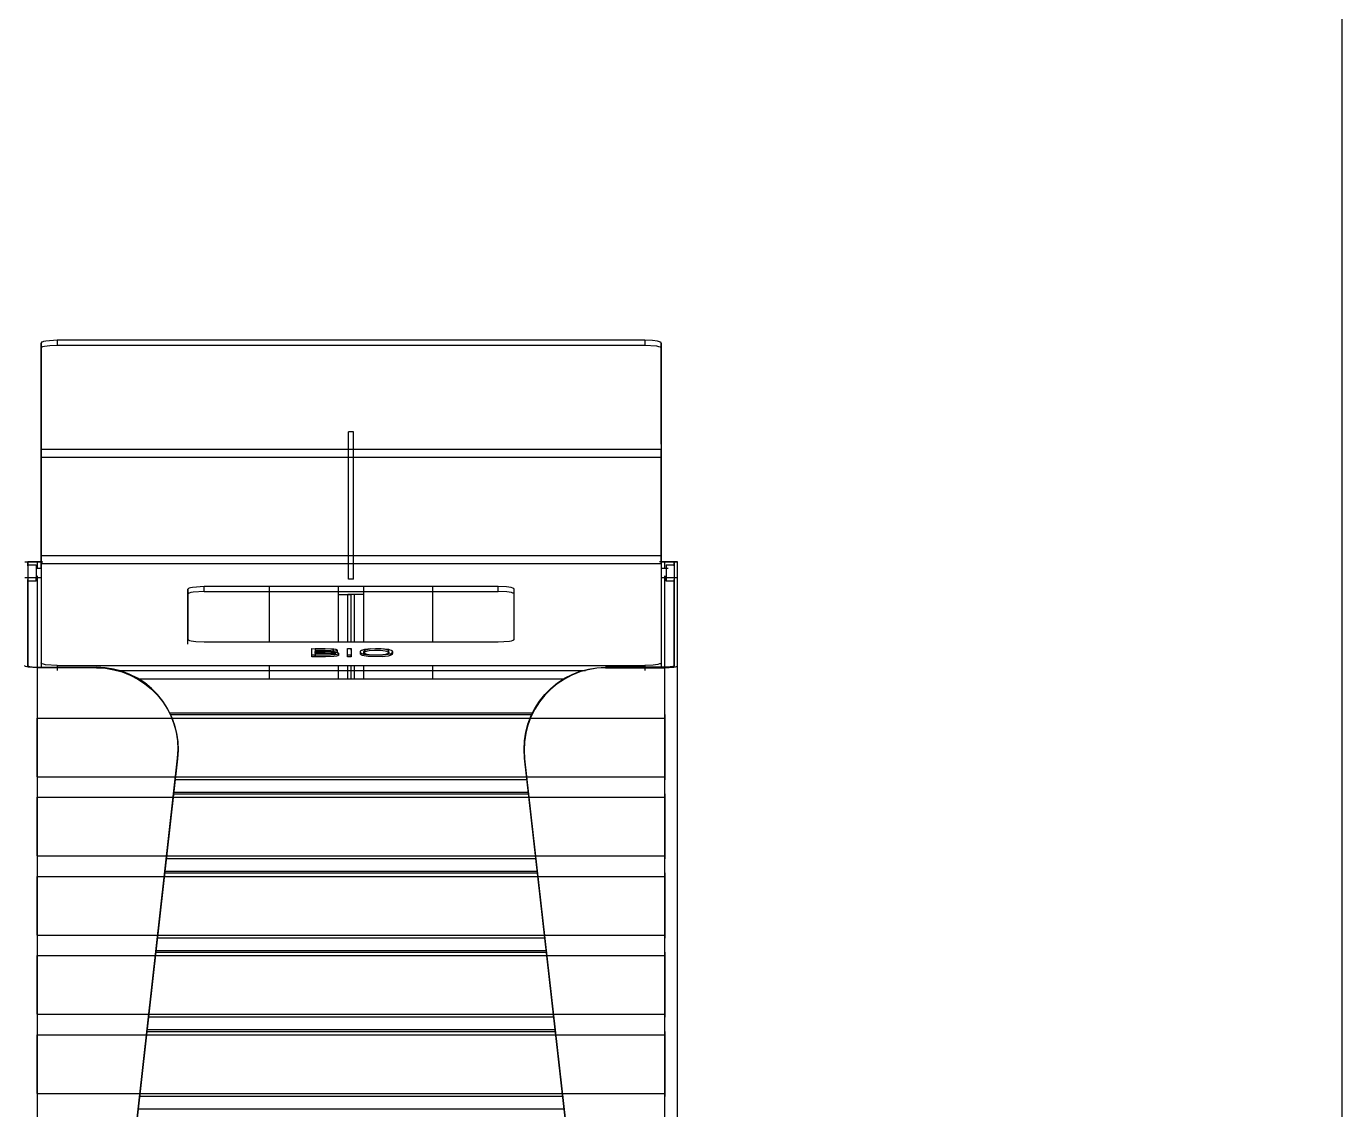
# Model space of a CAD drawing. Header units: millimetres. Extents: x 10366 to 23682, y 24552 to 29690.
# Drawn here: x 22876 to 23682, y 27730 to 28394 of the extents above; entities that cross this region are included whole.
import ezdxf

# ---------------------------------------------------------------- set-up
doc = ezdxf.new("R2010")
doc.units = ezdxf.units.MM
doc.header["$LTSCALE"] = 3
doc.layers.add('DomyÅ›lny', color=7, linetype='Continuous')

msp = doc.modelspace()

# ---------------------------------------------------------------- linework, layer by layer
msp.add_lwpolyline([(20053.22, 24557.57), (20053.22, 29689.73), (23682.02, 29689.73), (23682.02, 24557.57)], close=True)
at = {"layer": 'DomyÅ›lny'}
for p, q in [((22885.1, 28137.79), (22885.1, 28199.84)), ((22885.1, 28199.84), (22885.1, 28196.88)), ((23255.1, 28201.53), (22895.1, 28201.53)), ((22895.1, 28201.53), (22895.1, 28198.57)), ((23255.1, 28201.53), (23255.1, 28198.57)), ((23265.1, 28137.79), (23265.1, 28199.84)), ((23265.1, 28199.84), (23265.1, 28196.88)), ((22885.1, 28196.88), (22885.1, 28134.83)), ((22895.1, 28198.57), (23255.1, 28198.57)), ((23265.1, 28196.88), (23265.1, 28134.83)), ((23076.6, 28145.5), (23073.6, 28145.5)), ((23073.6, 28055.09), (23073.6, 28145.5)), ((23073.6, 28136.03), (23073.6, 28145.5)), ((23076.6, 28055.09), (23076.6, 28145.5)), ((23076.6, 28136.03), (23076.6, 28145.5)), ((22885.1, 28134.83), (23076.6, 28134.83)), ((22885.1, 28069.71), (22885.1, 28129.88)), ((22885.1, 28129.88), (22885.1, 28069.71)), ((22885.1, 28129.88), (23076.6, 28129.88)), ((23076.6, 28134.83), (23265.1, 28134.83)), ((23076.6, 28129.88), (23265.1, 28129.88)), ((23265.1, 28069.71), (23265.1, 28129.88)), ((23265.1, 28129.88), (23265.1, 28069.71)), ((22875.1, 28065.82), (22877.1, 28065.82)), ((22877.1, 28065.82), (22877.1, 28002.17)), ((22877.1, 28063.33), (22877.1, 28065.82)), ((22877.1, 28063.91), (22882.1, 28063.91)), ((22885.46, 28065.82), (22882.86, 28065.82)), ((22882.86, 28065.82), (22886.22, 28065.82)), ((22882.86, 28061.91), (22882.86, 28065.82)), ((22885.1, 28069.71), (23076.6, 28069.71)), ((22885.1, 28064.76), (22885.1, 28003.95)), ((22885.1, 28064.76), (23076.6, 28064.76)), ((23076.6, 28069.71), (23265.1, 28069.71)), ((23077.05, 28064.76), (23265.1, 28064.76)), ((23267.34, 28065.82), (23264.1, 28065.82)), ((23264.86, 28065.82), (23267.34, 28065.82)), ((23265.1, 28064.76), (23265.1, 28003.95)), ((23267.34, 28061.82), (23267.34, 28065.82)), ((23268.1, 28063.91), (23273.1, 28063.91)), ((23273.1, 28065.82), (23275.09, 28065.82)), ((23273.1, 28065.82), (23273.1, 28002.17)), ((23273.1, 28063.33), (23273.1, 28065.82)), ((23275.09, 28002.17), (23275.09, 28065.82)), ((23275.09, 27292.06), (23275.09, 28065.82)), ((22885.1, 28055.91), (22875.1, 28055.91)), ((22882.1, 28055.91), (22877.1, 28055.91)), ((22877.1, 28001.29), (22877.1, 28055)), ((22882.1, 28061.91), (22885.1, 28061.91)), ((22882.86, 28000.85), (22882.86, 28057.28)), ((23076.6, 28055.09), (23073.6, 28055.09)), ((23265.1, 28061.91), (23269.4, 28061.91)), ((23275.1, 28055.91), (23265.1, 28055.91)), ((23267.34, 28000.85), (23267.34, 28057.28)), ((23273.1, 28055.91), (23268.1, 28055.91)), ((23273.1, 28001.29), (23273.1, 28055)), ((22882.1, 28053.91), (22877.1, 28053.91)), ((22975.1, 28048.96), (22975.1, 28018.4)), ((22975.1, 28046), (22975.1, 28048.96)), ((23165.1, 28050.66), (22985.1, 28050.66)), ((22985.1, 28047.7), (22985.1, 28050.66)), ((22985.1, 28047.7), (23165.1, 28047.7)), ((23025.1, 28016.7), (23025.1, 28050.66)), ((23067.34, 28045.82), (23067.34, 28050.66)), ((23067.34, 28045.82), (23067.34, 28050.66)), ((23082.86, 28045.82), (23082.86, 28050.66)), ((23082.86, 28045.82), (23082.86, 28050.66)), ((23125.1, 28016.7), (23125.1, 28050.66)), ((23165.1, 28047.7), (23165.1, 28050.66)), ((23175.1, 28018.4), (23175.1, 28048.96)), ((23175.1, 28046), (23175.1, 28048.96)), ((23273.1, 28053.91), (23268.1, 28053.91)), ((22975.1, 28015.44), (22975.1, 28046)), ((23067.34, 28016.7), (23067.34, 28045.82)), ((23075.1, 28045.82), (23073.1, 28045.82)), ((23073.1, 28016.7), (23073.1, 28045.82)), ((23075.1, 28016.7), (23075.1, 28045.82)), ((23077.1, 28045.82), (23075.1, 28045.82)), ((23075.1, 28016.7), (23075.1, 28045.82)), ((23077.1, 28016.7), (23077.1, 28045.82)), ((23082.86, 28016.7), (23082.86, 28045.82)), ((22985.1, 28016.7), (23165.1, 28016.7)), ((23050.97, 28008.51), (23050.97, 28012.74)), ((23050.97, 28011.75), (23050.97, 28012.74)), ((23050.97, 28007.52), (23050.97, 28011.75)), ((23050.97, 28007.52), (23050.97, 28008.51)), ((23053.08, 28012.43), (23053.08, 28010.84)), ((23053.08, 28009.86), (23053.08, 28010.84)), ((23053.08, 28010.54), (23053.08, 28008.81)), ((23053.08, 28009.56), (23053.08, 28010.54)), ((23053.08, 28009.56), (23053.08, 28007.82)), ((23053.08, 28007.82), (23053.08, 28008.81)), ((23065.31, 28009.69), (23065.31, 28008.71)), ((23066.53, 28011.63), (23066.53, 28010.65)), ((23067.42, 28009.7), (23067.42, 28008.71)), ((23072.98, 28012.74), (23075.09, 28012.74)), ((23072.98, 28008.51), (23072.98, 28012.74)), ((23072.98, 28011.75), (23072.98, 28012.74)), ((23072.98, 28007.52), (23072.98, 28011.75)), ((23072.98, 28007.52), (23072.98, 28008.51)), ((23075.09, 28008.51), (23072.98, 28008.51)), ((23075.09, 28007.52), (23072.98, 28007.52)), ((23075.09, 28012.74), (23075.09, 28008.51)), ((23075.09, 28011.75), (23075.09, 28012.74)), ((23075.09, 28011.75), (23075.09, 28007.52)), ((23075.09, 28007.52), (23075.09, 28008.51)), ((23080.86, 28009.86), (23080.86, 28010.85)), ((23080.86, 28009.43), (23080.86, 28010.41)), ((23082.98, 28009.85), (23082.98, 28010.84)), ((23082.98, 28009.41), (23082.98, 28010.39)), ((23098.24, 28009.87), (23098.24, 28010.85)), ((23098.24, 28010.41), (23098.24, 28009.42)), ((23100.35, 28009.41), (23100.35, 28010.39)), ((23100.36, 28010.65), (23100.36, 28009.66)), ((22882.86, 28001.19), (22919.22, 28001.19)), ((22882.86, 27292.06), (22882.86, 28000.85)), ((22919.18, 28000.85), (22882.86, 28000.85)), ((22885.1, 28003.95), (22885.1, 28001)), ((22895.1, 28002.26), (22895.1, 27999.3)), ((22895.1, 28002.26), (23255.1, 28002.26)), ((22931.5, 27999.3), (23218.69, 27999.3)), ((23025.1, 27994.06), (23025.1, 28002.26)), ((23067.34, 27994.06), (23067.34, 28002.26)), ((23073.1, 27994.06), (23073.1, 28002.26)), ((23075.1, 27994.06), (23075.1, 28002.26)), ((23075.1, 27994.06), (23075.1, 28002.26)), ((23077.1, 27994.06), (23077.1, 28002.26)), ((23082.86, 27994.06), (23082.86, 28002.26)), ((23125.1, 27994.06), (23125.1, 28002.26)), ((23267.34, 28001.19), (23230.97, 28001.19)), ((23231.01, 28000.85), (23267.34, 28000.85)), ((23255.1, 28002.26), (23255.1, 27999.3)), ((23265.1, 28003.95), (23265.1, 28001)), ((23267.34, 27292.06), (23267.34, 28000.85)), ((23275.09, 27292.06), (23275.09, 28002.17)), ((22944.29, 27994.06), (23205.9, 27994.06)), ((22944.29, 27994.06), (23205.9, 27994.06)), ((22882.85, 27970.07), (23267.34, 27970.07)), ((22882.85, 27934.15), (22882.85, 27970.07)), ((22963.79, 27973.24), (23186.4, 27973.24)), ((22963.79, 27973.23), (23186.4, 27973.23)), ((22964.3, 27972.2), (23185.89, 27972.2)), ((23267.34, 27970.07), (23267.34, 27934.15)), ((22896.1, 27300.94), (22968.81, 27945.47)), ((22968.77, 27945.13), (22896.1, 27300.94)), ((22968.77, 27945.13), (22968.81, 27945.47)), ((23254.09, 27300.94), (23181.38, 27945.47)), ((23181.42, 27945.13), (23181.38, 27945.47)), ((23181.42, 27945.13), (23254.09, 27300.94)), ((22882.85, 27934.15), (23267.34, 27934.15)), ((23182.87, 27932.28), (22967.32, 27932.28)), ((22882.85, 27885.63), (22882.85, 27921.55)), ((22882.85, 27921.55), (23267.34, 27921.55)), ((22966.35, 27923.68), (23183.84, 27923.68)), ((22966.47, 27924.72), (23183.72, 27924.72)), ((22966.47, 27924.71), (23183.72, 27924.71)), ((23267.34, 27921.55), (23267.34, 27885.63)), ((22882.85, 27885.63), (23267.34, 27885.63)), ((23188.34, 27883.76), (22961.85, 27883.76)), ((22882.85, 27837.11), (22882.85, 27873.03)), ((22882.85, 27873.03), (23267.34, 27873.03)), ((22960.88, 27875.16), (23189.31, 27875.16)), ((22960.99, 27876.2), (23189.2, 27876.2)), ((22960.99, 27876.19), (23189.2, 27876.19)), ((23267.34, 27873.03), (23267.34, 27837.11)), ((22882.85, 27837.11), (23267.34, 27837.11)), ((23193.82, 27835.24), (22956.37, 27835.24)), ((22882.85, 27788.59), (22882.85, 27824.51)), ((22882.85, 27824.51), (23267.34, 27824.51)), ((22955.4, 27826.64), (23194.79, 27826.64)), ((22955.52, 27827.68), (23194.67, 27827.68)), ((22955.52, 27827.67), (23194.67, 27827.67)), ((23267.34, 27824.51), (23267.34, 27788.59)), ((22882.85, 27788.59), (23267.34, 27788.59)), ((23199.29, 27786.72), (22950.9, 27786.72)), ((22882.85, 27740.07), (22882.85, 27775.99)), ((22882.85, 27775.99), (23267.34, 27775.99)), ((22949.93, 27778.12), (23200.26, 27778.12)), ((22950.05, 27779.16), (23200.14, 27779.16)), ((22950.05, 27779.15), (23200.14, 27779.15)), ((23267.34, 27775.99), (23267.34, 27740.07)), ((22882.85, 27740.07), (23267.34, 27740.07)), ((23204.76, 27738.2), (22945.43, 27738.2)), ((22944.57, 27730.64), (23205.62, 27730.64)), ((22944.57, 27730.63), (23205.62, 27730.63))]:
    msp.add_line(p, q, dxfattribs=at)
for points in [[(22895.1, 28201.53, 0), (22888.02, 28201.03, 0), (22886.73, 28200.76, 0), (22885.8, 28200.46, 0), (22885.48, 28200.3, 0), (22885.36, 28200.22, 0), (22885.26, 28200.14, 0), (22885.19, 28200.07, 0), (22885.16, 28200.03, 0), (22885.14, 28199.99, 0), (22885.12, 28199.95, 0), (22885.1, 28199.91, 0), (22885.1, 28199.87, 0), (22885.1, 28199.84, 0)], [(23265.1, 28199.84, 0), (23265.09, 28199.87, 0), (23265.09, 28199.91, 0), (23265.07, 28199.95, 0), (23265.05, 28199.99, 0), (23265.03, 28200.03, 0), (23265, 28200.07, 0), (23264.93, 28200.14, 0), (23264.83, 28200.22, 0), (23264.71, 28200.3, 0), (23264.39, 28200.46, 0), (23263.98, 28200.61, 0), (23262.86, 28200.9, 0), (23259.69, 28201.34, 0), (23255.1, 28201.53, 0)], [(22885.1, 28196.88, 0), (22885.1, 28196.92, 0), (22885.1, 28196.95, 0), (22885.12, 28196.99, 0), (22885.14, 28197.03, 0), (22885.16, 28197.07, 0), (22885.19, 28197.11, 0), (22885.26, 28197.19, 0), (22885.36, 28197.27, 0), (22885.48, 28197.35, 0), (22885.8, 28197.5, 0), (22886.21, 28197.66, 0), (22887.33, 28197.95, 0), (22890.5, 28198.38, 0), (22895.1, 28198.57, 0)], [(23255.1, 28198.57, 0), (23262.17, 28198.08, 0), (23263.46, 28197.81, 0), (23264.39, 28197.5, 0), (23264.71, 28197.35, 0), (23264.83, 28197.27, 0), (23264.93, 28197.19, 0), (23265, 28197.11, 0), (23265.03, 28197.07, 0), (23265.05, 28197.03, 0), (23265.07, 28196.99, 0), (23265.09, 28196.95, 0), (23265.09, 28196.92, 0), (23265.1, 28196.88, 0)], [(22885.1, 28129.88, 0), (22885.1, 28137.79, 0)], [(23265.1, 28137.79, 0), (23265.1, 28137.45, 0), (23265.1, 28136.08, 0), (23265.1, 28129.88, 0)], [(22885.1, 28134.83, 0), (22885.1, 28134.62, 0), (22885.1, 28133.76, 0), (22885.1, 28129.88, 0)], [(23265.1, 28129.88, 0), (23265.1, 28134.83, 0)], [(22875.1, 28065.82, 0), (22875.1, 28065.82, 0), (22875.1, 28065.82, 0), (22875.1, 28065.82, 0), (22875.1, 28065.82, 0), (22875.1, 28065.82, 0), (22875.1, 28065.82, 0), (22875.1, 28065.82, 0), (22875.1, 28065.82, 0), (22875.1, 28065.82, 0), (22875.1, 28065.82, 0), (22875.11, 28065.82, 0), (22875.16, 28065.82, 0), (22875.67, 28065.82, 0), (22878.06, 28065.82, 0), (22882.86, 28065.82, 0)], [(22882.86, 28065.82, 0), (22877.1, 28065.82, 0)], [(22882.1, 28063.91, 0), (22882.1, 28063.91, 0), (22882.1, 28063.91, 0), (22882.1, 28063.91, 0), (22882.1, 28063.91, 0), (22882.1, 28063.91, 0), (22882.1, 28063.91, 0), (22882.1, 28063.91, 0), (22882.1, 28063.91, 0), (22882.1, 28063.91, 0), (22882.1, 28063.91, 0), (22882.1, 28063.91, 0), (22882.1, 28063.89, 0), (22882.1, 28063.85, 0), (22882.1, 28063.66, 0), (22882.1, 28062.86, 0), (22882.1, 28056.91, 0), (22882.1, 28053.94, 0), (22882.1, 28053.91, 0), (22882.1, 28053.91, 0), (22882.1, 28053.91, 0), (22882.1, 28053.91, 0), (22882.1, 28053.91, 0), (22882.1, 28053.91, 0), (22882.1, 28053.91, 0), (22882.1, 28053.91, 0), (22882.1, 28053.91, 0), (22882.1, 28053.91, 0), (22882.1, 28053.91, 0), (22882.1, 28053.91, 0), (22882.1, 28053.91, 0), (22882.1, 28053.91, 0), (22882.1, 28053.91, 0), (22882.1, 28053.91, 0), (22882.1, 28053.91, 0), (22882.1, 28053.91, 0), (22882.1, 28053.91, 0), (22882.1, 28053.92, 0), (22882.1, 28053.97, 0), (22882.1, 28054.16, 0), (22882.1, 28055.91, 0)], [(22885.1, 28061.81, 0), (22885.1, 28062.14, 0), (22885.1, 28063.52, 0), (22885.1, 28069.71, 0)], [(22885.1, 28069.71, 0), (22885.1, 28064.76, 0)], [(23265.1, 28069.71, 0), (23265.1, 28061.81, 0)], [(23265.1, 28064.76, 0), (23265.1, 28064.97, 0), (23265.1, 28065.83, 0), (23265.1, 28069.71, 0)], [(23275.09, 28065.82, 0), (23275.09, 28065.82, 0), (23275.09, 28065.82, 0), (23275.09, 28065.82, 0), (23275.09, 28065.82, 0), (23275.09, 28065.82, 0), (23275.09, 28065.82, 0), (23275.09, 28065.82, 0), (23275.09, 28065.82, 0), (23275.09, 28065.82, 0), (23275.09, 28065.82, 0), (23275.08, 28065.82, 0), (23275.03, 28065.82, 0), (23274.52, 28065.82, 0), (23272.13, 28065.82, 0), (23267.34, 28065.82, 0)], [(23267.34, 28065.82, 0), (23273.1, 28065.82, 0)], [(23268.1, 28063.91, 0), (23268.1, 28063.91, 0), (23268.1, 28063.91, 0), (23268.1, 28063.91, 0), (23268.1, 28063.91, 0), (23268.1, 28063.91, 0), (23268.1, 28063.91, 0), (23268.1, 28063.91, 0), (23268.1, 28063.91, 0), (23268.1, 28063.91, 0), (23268.1, 28063.91, 0), (23268.1, 28063.9, 0), (23268.1, 28063.89, 0), (23268.1, 28063.84, 0), (23268.1, 28063.62, 0), (23268.1, 28061.24, 0), (23268.1, 28054.87, 0), (23268.1, 28053.97, 0), (23268.1, 28053.92, 0), (23268.1, 28053.91, 0), (23268.1, 28053.91, 0), (23268.1, 28053.91, 0), (23268.1, 28053.91, 0), (23268.1, 28053.91, 0), (23268.1, 28053.91, 0), (23268.1, 28053.91, 0), (23268.1, 28053.91, 0), (23268.1, 28053.91, 0), (23268.1, 28053.91, 0), (23268.1, 28053.91, 0), (23268.1, 28053.91, 0), (23268.1, 28053.91, 0), (23268.1, 28053.91, 0), (23268.1, 28053.91, 0), (23268.1, 28053.91, 0), (23268.1, 28053.91, 0), (23268.1, 28053.91, 0), (23268.1, 28053.93, 0), (23268.1, 28053.98, 0), (23268.1, 28054.2, 0), (23268.1, 28055.12, 0), (23268.1, 28057.28, 0)], [(22882.1, 28061.91, 0), (22882.1, 28061.91, 0), (22882.1, 28061.91, 0), (22882.1, 28061.91, 0), (22882.1, 28061.91, 0), (22882.1, 28061.91, 0), (22882.1, 28061.91, 0), (22882.1, 28061.91, 0), (22882.1, 28061.91, 0), (22882.1, 28061.91, 0), (22882.1, 28061.91, 0), (22882.1, 28061.91, 0), (22882.1, 28061.9, 0), (22882.1, 28061.89, 0), (22882.1, 28061.82, 0), (22882.1, 28061.54, 0), (22882.1, 28055.91, 0)], [(23268.1, 28061.91, 0), (23268.1, 28061.91, 0), (23268.1, 28061.91, 0), (23268.1, 28061.91, 0), (23268.1, 28061.91, 0), (23268.1, 28061.91, 0), (23268.1, 28061.91, 0), (23268.1, 28061.91, 0), (23268.1, 28061.91, 0), (23268.1, 28061.91, 0), (23268.1, 28061.91, 0), (23268.1, 28061.91, 0), (23268.1, 28061.9, 0), (23268.1, 28061.89, 0), (23268.1, 28061.82, 0), (23268.1, 28061.54, 0), (23268.1, 28055.91, 0)], [(22985.1, 28050.66, 0), (22978.02, 28050.16, 0), (22976.78, 28049.9, 0), (22975.86, 28049.61, 0), (22975.53, 28049.45, 0), (22975.4, 28049.37, 0), (22975.29, 28049.29, 0), (22975.2, 28049.21, 0), (22975.17, 28049.17, 0), (22975.14, 28049.12, 0), (22975.12, 28049.08, 0), (22975.11, 28049.04, 0), (22975.1, 28049, 0), (22975.1, 28048.96, 0)], [(22985.1, 28047.7, 0), (22978.3, 28047.25, 0), (22976.96, 28046.99, 0), (22975.94, 28046.68, 0), (22975.58, 28046.52, 0), (22975.43, 28046.44, 0), (22975.31, 28046.35, 0), (22975.22, 28046.27, 0), (22975.18, 28046.22, 0), (22975.15, 28046.18, 0), (22975.13, 28046.13, 0), (22975.11, 28046.09, 0), (22975.1, 28046.05, 0), (22975.1, 28046, 0)], [(23175.1, 28048.96, 0), (23175.09, 28049, 0), (23175.08, 28049.04, 0), (23175.07, 28049.08, 0), (23175.05, 28049.12, 0), (23175.02, 28049.17, 0), (23174.99, 28049.21, 0), (23174.9, 28049.29, 0), (23174.8, 28049.37, 0), (23174.51, 28049.53, 0), (23174.13, 28049.68, 0), (23173.12, 28049.97, 0), (23170.23, 28050.41, 0), (23165.1, 28050.66, 0)], [(23175.1, 28046, 0), (23175.09, 28046.04, 0), (23175.08, 28046.08, 0), (23175.07, 28046.12, 0), (23175.05, 28046.16, 0), (23175.03, 28046.2, 0), (23175, 28046.24, 0), (23174.92, 28046.31, 0), (23174.82, 28046.39, 0), (23174.57, 28046.55, 0), (23174.22, 28046.69, 0), (23173.28, 28046.98, 0), (23170.53, 28047.43, 0), (23165.1, 28047.7, 0)], [(23067.34, 28045.82, 0), (23075.1, 28045.82, 0)], [(23067.34, 28045.82, 0), (23073.1, 28045.82, 0)], [(23082.86, 28045.82, 0), (23075.1, 28045.82, 0)], [(23082.86, 28045.82, 0), (23077.1, 28045.82, 0)], [(22975.1, 28018.4, 0), (22975.1, 28018.36, 0), (22975.11, 28018.32, 0), (22975.12, 28018.27, 0), (22975.14, 28018.23, 0), (22975.17, 28018.19, 0), (22975.2, 28018.15, 0), (22975.29, 28018.07, 0), (22975.4, 28017.99, 0), (22975.68, 28017.83, 0), (22976.06, 28017.67, 0), (22977.07, 28017.39, 0), (22979.96, 28016.94, 0), (22985.1, 28016.7, 0)], [(23165.1, 28016.7, 0), (23172.17, 28017.2, 0), (23173.41, 28017.46, 0), (23174.33, 28017.75, 0), (23174.66, 28017.91, 0), (23174.79, 28017.99, 0), (23174.9, 28018.07, 0), (23174.99, 28018.15, 0), (23175.02, 28018.19, 0), (23175.05, 28018.23, 0), (23175.07, 28018.27, 0), (23175.08, 28018.32, 0), (23175.09, 28018.36, 0), (23175.1, 28018.4, 0)], [(23050.97, 28012.74, 0), (23064.47, 28012.46, 0), (23065.44, 28012.28, 0), (23065.81, 28012.18, 0), (23066.1, 28012.07, 0), (23066.22, 28012.01, 0), (23066.32, 28011.95, 0), (23066.4, 28011.88, 0), (23066.43, 28011.85, 0), (23066.46, 28011.82, 0), (23066.48, 28011.78, 0), (23066.5, 28011.75, 0), (23066.51, 28011.71, 0), (23066.52, 28011.68, 0), (23066.53, 28011.64, 0), (23066.52, 28011.6, 0), (23066.52, 28011.58, 0), (23066.52, 28011.57, 0), (23066.5, 28011.53, 0), (23066.48, 28011.49, 0), (23066.45, 28011.46, 0), (23066.41, 28011.42, 0), (23066.32, 28011.36, 0), (23066.19, 28011.29, 0), (23065.86, 28011.17, 0), (23064.89, 28010.95, 0), (23062.58, 28010.71, 0)], [(23062.58, 28010.71, 0), (23065.7, 28010.43, 0), (23066.75, 28010.18, 0), (23067.09, 28010.04, 0), (23067.22, 28009.97, 0), (23067.31, 28009.9, 0), (23067.35, 28009.86, 0), (23067.38, 28009.82, 0), (23067.4, 28009.79, 0), (23067.41, 28009.77, 0), (23067.41, 28009.75, 0), (23067.42, 28009.73, 0), (23067.42, 28009.71, 0), (23067.42, 28009.67, 0), (23067.41, 28009.63, 0), (23067.4, 28009.59, 0), (23067.38, 28009.55, 0), (23067.35, 28009.51, 0), (23067.32, 28009.47, 0), (23067.29, 28009.44, 0), (23067.2, 28009.37, 0), (23067.09, 28009.3, 0), (23066.8, 28009.17, 0), (23066.42, 28009.05, 0), (23065.39, 28008.84, 0), (23062.37, 28008.57, 0), (23050.97, 28008.51, 0)], [(23067.42, 28008.71, 0), (23067.42, 28008.68, 0), (23067.41, 28008.66, 0), (23067.41, 28008.63, 0), (23067.4, 28008.6, 0), (23067.38, 28008.57, 0), (23067.35, 28008.52, 0), (23067.3, 28008.47, 0), (23067.25, 28008.41, 0), (23067.18, 28008.36, 0), (23067.01, 28008.27, 0), (23066.79, 28008.18, 0), (23066.22, 28008.01, 0), (23064.54, 28007.74, 0), (23059.41, 28007.52, 0), (23050.97, 28007.52, 0)], [(23053.08, 28010.84, 0), (23060.5, 28010.86, 0), (23063.4, 28011.12, 0), (23063.84, 28011.23, 0), (23064.01, 28011.29, 0), (23064.15, 28011.35, 0), (23064.26, 28011.42, 0), (23064.3, 28011.45, 0), (23064.34, 28011.49, 0), (23064.36, 28011.53, 0), (23064.37, 28011.55, 0), (23064.38, 28011.56, 0), (23064.39, 28011.58, 0), (23064.39, 28011.6, 0), (23064.4, 28011.62, 0), (23064.4, 28011.64, 0), (23064.4, 28011.66, 0), (23064.39, 28011.68, 0), (23064.39, 28011.7, 0), (23064.38, 28011.72, 0), (23064.36, 28011.76, 0), (23064.34, 28011.79, 0), (23064.3, 28011.83, 0), (23064.26, 28011.86, 0), (23064.16, 28011.93, 0), (23064.03, 28011.99, 0), (23063.68, 28012.1, 0), (23062.63, 28012.27, 0), (23059.13, 28012.43, 0), (23053.08, 28012.43, 0)], [(23064.4, 28010.66, 0), (23064.4, 28010.68, 0), (23064.39, 28010.69, 0), (23064.39, 28010.71, 0), (23064.38, 28010.73, 0), (23064.36, 28010.77, 0), (23064.34, 28010.81, 0), (23064.31, 28010.84, 0), (23064.27, 28010.88, 0), (23064.17, 28010.94, 0), (23064.03, 28011, 0), (23063.69, 28011.11, 0), (23062.64, 28011.29, 0), (23059.14, 28011.45, 0), (23053.08, 28011.45, 0)], [(23053.08, 28008.81, 0), (23061.02, 28008.83, 0), (23064.16, 28009.12, 0), (23064.65, 28009.23, 0), (23065.01, 28009.37, 0), (23065.14, 28009.44, 0), (23065.19, 28009.48, 0), (23065.23, 28009.52, 0), (23065.26, 28009.56, 0), (23065.28, 28009.6, 0), (23065.29, 28009.62, 0), (23065.3, 28009.64, 0), (23065.3, 28009.66, 0), (23065.31, 28009.68, 0), (23065.31, 28009.7, 0), (23065.31, 28009.72, 0), (23065.3, 28009.74, 0), (23065.29, 28009.76, 0), (23065.29, 28009.78, 0), (23065.28, 28009.8, 0), (23065.25, 28009.84, 0), (23065.21, 28009.88, 0), (23065.16, 28009.92, 0), (23065.05, 28009.99, 0), (23064.89, 28010.06, 0), (23064.48, 28010.18, 0), (23063.24, 28010.38, 0), (23059.44, 28010.54, 0), (23053.08, 28010.54, 0)], [(23065.31, 28008.71, 0), (23065.31, 28008.73, 0), (23065.3, 28008.75, 0), (23065.3, 28008.77, 0), (23065.29, 28008.79, 0), (23065.28, 28008.81, 0), (23065.25, 28008.85, 0), (23065.22, 28008.89, 0), (23065.17, 28008.92, 0), (23065.12, 28008.96, 0), (23064.99, 28009.03, 0), (23064.82, 28009.1, 0), (23064.39, 28009.22, 0), (23063.1, 28009.41, 0), (23059.28, 28009.56, 0), (23053.08, 28009.56, 0)], [(23066.53, 28010.65, 0), (23066.53, 28010.63, 0), (23066.52, 28010.61, 0), (23066.52, 28010.59, 0), (23066.51, 28010.57, 0), (23066.5, 28010.55, 0), (23066.48, 28010.51, 0), (23066.44, 28010.47, 0), (23066.4, 28010.43, 0), (23066.35, 28010.39, 0), (23066.23, 28010.32, 0), (23066.07, 28010.25, 0), (23065.66, 28010.12, 0), (23064.48, 28009.9, 0), (23062.58, 28009.73, 0)], [(23100.35, 28009.41, 0), (23100.35, 28009.35, 0), (23100.34, 28009.29, 0), (23100.32, 28009.23, 0), (23100.3, 28009.17, 0), (23100.27, 28009.11, 0), (23100.23, 28009.05, 0), (23100.14, 28008.94, 0), (23100.02, 28008.83, 0), (23099.87, 28008.72, 0), (23099.49, 28008.52, 0), (23099.01, 28008.33, 0), (23097.76, 28008, 0), (23094.19, 28007.57, 0), (23085.56, 28007.7, 0), (23083.01, 28008.11, 0), (23082.07, 28008.38, 0), (23081.71, 28008.53, 0), (23081.4, 28008.69, 0), (23081.17, 28008.86, 0), (23081.08, 28008.95, 0), (23081, 28009.04, 0), (23080.94, 28009.13, 0), (23080.9, 28009.22, 0), (23080.87, 28009.32, 0), (23080.86, 28009.42, 0), (23080.86, 28009.76, 0), (23080.87, 28009.94, 0), (23080.88, 28009.99, 0), (23080.89, 28010.04, 0), (23080.93, 28010.13, 0)], [(23098.24, 28009.87, 0), (23098.24, 28009.92, 0), (23098.23, 28009.98, 0), (23098.22, 28010.03, 0), (23098.2, 28010.08, 0), (23098.17, 28010.13, 0), (23098.11, 28010.23, 0), (23098.03, 28010.33, 0), (23097.92, 28010.42, 0), (23097.8, 28010.51, 0), (23097.48, 28010.68, 0), (23097.08, 28010.83, 0), (23096.03, 28011.1, 0), (23093.11, 28011.43, 0), (23089.34, 28011.48, 0), (23086.12, 28011.25, 0), (23084.86, 28011.02, 0), (23083.9, 28010.74, 0), (23083.55, 28010.57, 0), (23083.4, 28010.49, 0), (23083.28, 28010.39, 0), (23083.18, 28010.3, 0), (23083.09, 28010.2, 0), (23083.03, 28010.1, 0), (23083.01, 28010.05, 0), (23082.99, 28010, 0), (23082.98, 28009.94, 0), (23082.98, 28009.89, 0), (23082.98, 28009.53, 0), (23082.98, 28009.43, 0), (23082.98, 28009.37, 0), (23082.98, 28009.31, 0), (23083, 28009.25, 0), (23083.02, 28009.19, 0), (23083.05, 28009.14, 0), (23083.08, 28009.08, 0)], [(22882.86, 28000.85, 0), (22877.29, 28001.25, 0), (22876.35, 28001.45, 0), (22875.66, 28001.68, 0), (22875.41, 28001.8, 0), (22875.32, 28001.86, 0), (22875.24, 28001.92, 0), (22875.18, 28001.98, 0), (22875.15, 28002.01, 0), (22875.13, 28002.04, 0), (22875.12, 28002.07, 0), (22875.1, 28002.11, 0), (22875.1, 28002.14, 0), (22875.1, 28002.17, 0)], [(22877.1, 28002.17, 0), (22877.1, 28002.15, 0), (22877.1, 28002.12, 0), (22877.11, 28002.1, 0), (22877.13, 28002.07, 0), (22877.14, 28002.05, 0), (22877.19, 28002, 0), (22877.25, 28001.95, 0), (22877.32, 28001.9, 0), (22877.51, 28001.81, 0), (22878.04, 28001.63, 0), (22879.61, 28001.36, 0), (22882.86, 28001.19, 0)], [(22895.1, 28002.26, 0), (22887.94, 28002.77, 0), (22886.72, 28003.03, 0), (22885.83, 28003.32, 0), (22885.51, 28003.47, 0), (22885.39, 28003.55, 0), (22885.28, 28003.63, 0), (22885.2, 28003.71, 0), (22885.17, 28003.75, 0), (22885.14, 28003.79, 0), (22885.12, 28003.83, 0), (22885.11, 28003.87, 0), (22885.1, 28003.91, 0), (22885.1, 28003.95, 0)], [(22919.18, 28000.85, 0), (22924.52, 28000.56, 0), (22929.76, 27999.71, 0), (22934.88, 27998.31, 0), (22939.78, 27996.39, 0), (22944.44, 27993.97, 0), (22948.79, 27991.1, 0), (22952.82, 27987.78, 0), (22956.46, 27984.08, 0), (22959.76, 27979.94, 0), (22962.61, 27975.46, 0), (22964.96, 27970.73, 0), (22966.79, 27965.79, 0), (22968.1, 27960.72, 0), (22968.86, 27955.56, 0), (22969.09, 27950.36, 0), (22968.77, 27945.13, 0)], [(22968.81, 27945.47, 0), (22969.12, 27950.8, 0), (22968.88, 27956.09, 0), (22968.08, 27961.33, 0), (22966.75, 27966.41, 0), (22964.89, 27971.32, 0), (22962.55, 27975.97, 0), (22959.74, 27980.36, 0), (22956.5, 27984.42, 0), (22952.79, 27988.18, 0), (22948.67, 27991.55, 0), (22944.25, 27994.45, 0), (22939.55, 27996.85, 0), (22934.66, 27998.74, 0), (22929.61, 28000.09, 0), (22924.46, 28000.91, 0), (22919.22, 28001.19, 0)], [(23181.38, 27945.47, 0), (23181.07, 27950.8, 0), (23181.31, 27956.09, 0), (23182.11, 27961.33, 0), (23183.45, 27966.41, 0), (23185.3, 27971.32, 0), (23187.64, 27975.97, 0), (23190.45, 27980.36, 0), (23193.69, 27984.42, 0), (23197.4, 27988.18, 0), (23201.52, 27991.55, 0), (23205.94, 27994.45, 0), (23210.64, 27996.85, 0), (23215.53, 27998.74, 0), (23220.58, 28000.09, 0), (23225.73, 28000.91, 0), (23230.97, 28001.19, 0)], [(23231.01, 28000.85, 0), (23225.67, 28000.56, 0), (23220.43, 27999.71, 0), (23215.31, 27998.31, 0), (23210.41, 27996.39, 0), (23205.75, 27993.97, 0), (23201.4, 27991.1, 0), (23197.37, 27987.78, 0), (23193.73, 27984.08, 0), (23190.43, 27979.94, 0), (23187.58, 27975.46, 0), (23185.23, 27970.73, 0), (23183.4, 27965.79, 0), (23182.09, 27960.72, 0), (23181.33, 27955.56, 0), (23181.1, 27950.36, 0), (23181.42, 27945.13, 0)], [(23265.1, 28003.95, 0), (23265.09, 28003.91, 0), (23265.08, 28003.87, 0), (23265.06, 28003.83, 0), (23265.04, 28003.78, 0), (23265.01, 28003.74, 0), (23264.98, 28003.7, 0), (23264.89, 28003.61, 0), (23264.78, 28003.53, 0), (23264.48, 28003.37, 0), (23264.09, 28003.21, 0), (23263.05, 28002.93, 0), (23260.15, 28002.49, 0), (23255.1, 28002.26, 0)], [(23267.34, 28000.85, 0), (23272.9, 28001.25, 0), (23273.84, 28001.45, 0), (23274.53, 28001.68, 0), (23274.78, 28001.8, 0), (23274.87, 28001.86, 0), (23274.95, 28001.92, 0), (23275.01, 28001.98, 0), (23275.04, 28002.01, 0), (23275.06, 28002.04, 0), (23275.07, 28002.07, 0), (23275.09, 28002.11, 0), (23275.09, 28002.14, 0), (23275.09, 28002.17, 0)], [(23273.1, 28002.17, 0), (23273.09, 28002.15, 0), (23273.09, 28002.12, 0), (23273.08, 28002.1, 0), (23273.06, 28002.07, 0), (23273.05, 28002.05, 0), (23273, 28002, 0), (23272.94, 28001.95, 0), (23272.87, 28001.9, 0), (23272.68, 28001.81, 0), (23272.15, 28001.63, 0), (23270.58, 28001.36, 0), (23267.34, 28001.19, 0)], [(22882.85, 27972.2, 0), (22882.85, 27972.17, 0), (22882.85, 27972.07, 0), (22882.85, 27971.64, 0), (22882.85, 27970.07, 0)], [(23267.34, 27972.2, 0), (23267.34, 27972.17, 0), (23267.34, 27972.07, 0), (23267.34, 27971.64, 0), (23267.34, 27970.07, 0)], [(22882.85, 27934.15, 0), (22882.85, 27932.76, 0), (22882.85, 27932.38, 0), (22882.85, 27932.29, 0), (22882.85, 27932.28, 0), (22882.85, 27932.28, 0), (22882.85, 27932.28, 0), (22882.85, 27932.28, 0), (22882.85, 27932.28, 0), (22882.85, 27932.28, 0), (22882.85, 27932.28, 0), (22882.85, 27932.28, 0), (22882.85, 27932.28, 0), (22882.85, 27932.28, 0), (22882.85, 27932.28, 0), (22882.85, 27932.28, 0), (22882.85, 27932.28, 0), (22882.85, 27932.28, 0), (22882.85, 27932.28, 0), (22882.85, 27932.28, 0), (22882.85, 27932.28, 0), (22882.85, 27932.28, 0), (22882.85, 27932.28, 0)], [(23267.34, 27934.15, 0), (23267.34, 27932.76, 0), (23267.34, 27932.38, 0), (23267.34, 27932.29, 0), (23267.34, 27932.28, 0), (23267.34, 27932.28, 0), (23267.34, 27932.28, 0), (23267.34, 27932.28, 0), (23267.34, 27932.28, 0), (23267.34, 27932.28, 0), (23267.34, 27932.28, 0), (23267.34, 27932.28, 0), (23267.34, 27932.28, 0), (23267.34, 27932.28, 0), (23267.34, 27932.28, 0), (23267.34, 27932.28, 0), (23267.34, 27932.28, 0), (23267.34, 27932.28, 0), (23267.34, 27932.28, 0), (23267.34, 27932.28, 0), (23267.34, 27932.28, 0), (23267.34, 27932.28, 0), (23267.34, 27932.28, 0)], [(22882.85, 27923.68, 0), (22882.85, 27923.65, 0), (22882.85, 27923.55, 0), (22882.85, 27923.12, 0), (22882.85, 27921.55, 0)], [(23267.34, 27923.68, 0), (23267.34, 27923.65, 0), (23267.34, 27923.55, 0), (23267.34, 27923.12, 0), (23267.34, 27921.55, 0)], [(22882.85, 27885.63, 0), (22882.85, 27884.24, 0), (22882.85, 27883.86, 0), (22882.85, 27883.77, 0), (22882.85, 27883.76, 0), (22882.85, 27883.76, 0), (22882.85, 27883.76, 0), (22882.85, 27883.76, 0), (22882.85, 27883.76, 0), (22882.85, 27883.76, 0), (22882.85, 27883.76, 0), (22882.85, 27883.76, 0), (22882.85, 27883.76, 0), (22882.85, 27883.76, 0), (22882.85, 27883.76, 0), (22882.85, 27883.76, 0), (22882.85, 27883.76, 0), (22882.85, 27883.76, 0), (22882.85, 27883.76, 0), (22882.85, 27883.76, 0), (22882.85, 27883.76, 0), (22882.85, 27883.76, 0), (22882.85, 27883.76, 0)], [(23267.34, 27885.63, 0), (23267.34, 27884.24, 0), (23267.34, 27883.86, 0), (23267.34, 27883.77, 0), (23267.34, 27883.76, 0), (23267.34, 27883.76, 0), (23267.34, 27883.76, 0), (23267.34, 27883.76, 0), (23267.34, 27883.76, 0), (23267.34, 27883.76, 0), (23267.34, 27883.76, 0), (23267.34, 27883.76, 0), (23267.34, 27883.76, 0), (23267.34, 27883.76, 0), (23267.34, 27883.76, 0), (23267.34, 27883.76, 0), (23267.34, 27883.76, 0), (23267.34, 27883.76, 0), (23267.34, 27883.76, 0), (23267.34, 27883.76, 0), (23267.34, 27883.76, 0), (23267.34, 27883.76, 0), (23267.34, 27883.76, 0)], [(22882.85, 27875.16, 0), (22882.85, 27875.13, 0), (22882.85, 27875.03, 0), (22882.85, 27874.6, 0), (22882.85, 27873.03, 0)], [(23267.34, 27875.16, 0), (23267.34, 27875.13, 0), (23267.34, 27875.03, 0), (23267.34, 27874.6, 0), (23267.34, 27873.03, 0)], [(22882.85, 27837.11, 0), (22882.85, 27835.72, 0), (22882.85, 27835.34, 0), (22882.85, 27835.25, 0), (22882.85, 27835.24, 0), (22882.85, 27835.24, 0), (22882.85, 27835.24, 0), (22882.85, 27835.24, 0), (22882.85, 27835.24, 0), (22882.85, 27835.24, 0), (22882.85, 27835.24, 0), (22882.85, 27835.24, 0), (22882.85, 27835.24, 0), (22882.85, 27835.24, 0), (22882.85, 27835.24, 0), (22882.85, 27835.24, 0), (22882.85, 27835.24, 0), (22882.85, 27835.24, 0), (22882.85, 27835.24, 0), (22882.85, 27835.24, 0), (22882.85, 27835.24, 0), (22882.85, 27835.24, 0), (22882.85, 27835.24, 0)], [(23267.34, 27837.11, 0), (23267.34, 27835.72, 0), (23267.34, 27835.34, 0), (23267.34, 27835.25, 0), (23267.34, 27835.24, 0), (23267.34, 27835.24, 0), (23267.34, 27835.24, 0), (23267.34, 27835.24, 0), (23267.34, 27835.24, 0), (23267.34, 27835.24, 0), (23267.34, 27835.24, 0), (23267.34, 27835.24, 0), (23267.34, 27835.24, 0), (23267.34, 27835.24, 0), (23267.34, 27835.24, 0), (23267.34, 27835.24, 0), (23267.34, 27835.24, 0), (23267.34, 27835.24, 0), (23267.34, 27835.24, 0), (23267.34, 27835.24, 0), (23267.34, 27835.24, 0), (23267.34, 27835.24, 0), (23267.34, 27835.24, 0)], [(22882.85, 27826.64, 0), (22882.85, 27826.61, 0), (22882.85, 27826.51, 0), (22882.85, 27826.08, 0), (22882.85, 27824.51, 0)], [(23267.34, 27826.64, 0), (23267.34, 27826.61, 0), (23267.34, 27826.51, 0), (23267.34, 27826.08, 0), (23267.34, 27824.51, 0)], [(22882.85, 27788.59, 0), (22882.85, 27787.2, 0), (22882.85, 27786.82, 0), (22882.85, 27786.73, 0), (22882.85, 27786.72, 0), (22882.85, 27786.72, 0), (22882.85, 27786.72, 0), (22882.85, 27786.72, 0), (22882.85, 27786.72, 0), (22882.85, 27786.72, 0), (22882.85, 27786.72, 0), (22882.85, 27786.72, 0), (22882.85, 27786.72, 0), (22882.85, 27786.72, 0), (22882.85, 27786.72, 0), (22882.85, 27786.72, 0), (22882.85, 27786.72, 0), (22882.85, 27786.72, 0), (22882.85, 27786.72, 0), (22882.85, 27786.72, 0), (22882.85, 27786.72, 0), (22882.85, 27786.72, 0), (22882.85, 27786.72, 0)], [(23267.34, 27788.59, 0), (23267.34, 27787.2, 0), (23267.34, 27786.82, 0), (23267.34, 27786.73, 0), (23267.34, 27786.72, 0), (23267.34, 27786.72, 0), (23267.34, 27786.72, 0), (23267.34, 27786.72, 0), (23267.34, 27786.72, 0), (23267.34, 27786.72, 0), (23267.34, 27786.72, 0), (23267.34, 27786.72, 0), (23267.34, 27786.72, 0), (23267.34, 27786.72, 0), (23267.34, 27786.72, 0), (23267.34, 27786.72, 0), (23267.34, 27786.72, 0), (23267.34, 27786.72, 0), (23267.34, 27786.72, 0), (23267.34, 27786.72, 0), (23267.34, 27786.72, 0), (23267.34, 27786.72, 0), (23267.34, 27786.72, 0)], [(22882.85, 27778.12, 0), (22882.85, 27778.09, 0), (22882.85, 27777.99, 0), (22882.85, 27777.56, 0), (22882.85, 27775.99, 0)], [(23267.34, 27778.12, 0), (23267.34, 27778.09, 0), (23267.34, 27777.99, 0), (23267.34, 27777.56, 0), (23267.34, 27775.99, 0)], [(22882.85, 27740.07, 0), (22882.85, 27738.68, 0), (22882.85, 27738.3, 0), (22882.85, 27738.21, 0), (22882.85, 27738.2, 0), (22882.85, 27738.2, 0), (22882.85, 27738.2, 0), (22882.85, 27738.2, 0), (22882.85, 27738.2, 0), (22882.85, 27738.2, 0), (22882.85, 27738.2, 0), (22882.85, 27738.2, 0), (22882.85, 27738.2, 0), (22882.85, 27738.2, 0), (22882.85, 27738.2, 0), (22882.85, 27738.2, 0), (22882.85, 27738.2, 0), (22882.85, 27738.2, 0), (22882.85, 27738.2, 0), (22882.85, 27738.2, 0), (22882.85, 27738.2, 0), (22882.85, 27738.2, 0), (22882.85, 27738.2, 0)], [(23267.34, 27740.07, 0), (23267.34, 27738.68, 0), (23267.34, 27738.3, 0), (23267.34, 27738.21, 0), (23267.34, 27738.2, 0), (23267.34, 27738.2, 0), (23267.34, 27738.2, 0), (23267.34, 27738.2, 0), (23267.34, 27738.2, 0), (23267.34, 27738.2, 0), (23267.34, 27738.2, 0), (23267.34, 27738.2, 0), (23267.34, 27738.2, 0), (23267.34, 27738.2, 0), (23267.34, 27738.2, 0), (23267.34, 27738.2, 0), (23267.34, 27738.2, 0), (23267.34, 27738.2, 0), (23267.34, 27738.2, 0), (23267.34, 27738.2, 0), (23267.34, 27738.2, 0), (23267.34, 27738.2, 0), (23267.34, 27738.2, 0)]]:
    msp.add_polyline3d(points, dxfattribs=at)
for points in [[(23100.35, 28010.39, 0), (23100.35, 28010.33, 0), (23100.34, 28010.28, 0), (23100.32, 28010.22, 0), (23100.3, 28010.16, 0), (23100.27, 28010.11, 0), (23100.2, 28010, 0), (23100.1, 28009.89, 0), (23099.98, 28009.78, 0), (23099.83, 28009.68, 0), (23099.46, 28009.49, 0), (23098.99, 28009.31, 0), (23097.79, 28008.99, 0), (23094.41, 28008.57, 0), (23086.05, 28008.63, 0), (23082.98, 28009.11, 0), (23081.91, 28009.43, 0), (23081.52, 28009.61, 0), (23081.22, 28009.81, 0), (23081.1, 28009.91, 0), (23081.01, 28010.02, 0), (23080.94, 28010.12, 0), (23080.91, 28010.18, 0), (23080.89, 28010.24, 0), (23080.88, 28010.29, 0), (23080.87, 28010.35, 0), (23080.86, 28010.41, 0), (23080.86, 28010.81, 0), (23080.87, 28010.92, 0), (23080.88, 28010.98, 0), (23080.9, 28011.03, 0), (23080.92, 28011.09, 0), (23080.95, 28011.15, 0), (23081.03, 28011.26, 0), (23081.13, 28011.36, 0), (23081.26, 28011.47, 0), (23081.42, 28011.57, 0), (23081.81, 28011.76, 0), (23082.29, 28011.95, 0), (23083.53, 28012.26, 0), (23086.97, 28012.69, 0), (23095.5, 28012.58, 0), (23097.97, 28012.21, 0), (23098.9, 28011.97, 0), (23099.61, 28011.68, 0), (23099.87, 28011.53, 0), (23100.08, 28011.37, 0), (23100.17, 28011.29, 0), (23100.23, 28011.21, 0), (23100.29, 28011.12, 0), (23100.32, 28011.03, 0), (23100.35, 28010.94, 0), (23100.36, 28010.86, 0)], [(23098.24, 28010.85, 0), (23098.24, 28010.9, 0), (23098.23, 28010.96, 0), (23098.22, 28011.01, 0), (23098.2, 28011.06, 0), (23098.18, 28011.1, 0), (23098.12, 28011.2, 0), (23098.05, 28011.29, 0), (23097.95, 28011.38, 0), (23097.84, 28011.47, 0), (23097.55, 28011.63, 0), (23097.19, 28011.78, 0), (23096.24, 28012.04, 0), (23093.57, 28012.39, 0), (23090.04, 28012.48, 0), (23086.79, 28012.31, 0), (23085.48, 28012.13, 0), (23084.4, 28011.89, 0), (23083.97, 28011.75, 0), (23083.62, 28011.6, 0), (23083.35, 28011.43, 0), (23083.24, 28011.35, 0), (23083.15, 28011.25, 0), (23083.07, 28011.16, 0), (23083.02, 28011.06, 0), (23083, 28011.01, 0), (23082.99, 28010.96, 0), (23082.98, 28010.91, 0), (23082.98, 28010.86, 0), (23082.98, 28010.52, 0), (23082.98, 28010.34, 0), (23082.99, 28010.29, 0), (23083, 28010.24, 0), (23083.02, 28010.19, 0), (23083.04, 28010.14, 0), (23083.1, 28010.05, 0), (23083.17, 28009.96, 0), (23083.27, 28009.87, 0), (23083.39, 28009.78, 0), (23083.68, 28009.62, 0), (23084.04, 28009.47, 0), (23085.01, 28009.21, 0), (23087.69, 28008.85, 0), (23091.23, 28008.76, 0), (23094.52, 28008.93, 0), (23095.81, 28009.11, 0), (23096.86, 28009.35, 0), (23097.28, 28009.49, 0), (23097.62, 28009.65, 0), (23097.88, 28009.81, 0), (23097.99, 28009.9, 0), (23098.08, 28009.99, 0), (23098.15, 28010.08, 0), (23098.2, 28010.18, 0), (23098.21, 28010.23, 0), (23098.23, 28010.28, 0), (23098.24, 28010.33, 0), (23098.24, 28010.38, 0)]]:
    msp.add_polyline3d(points, close=True, dxfattribs=at)

doc.saveas('drawing.dxf')
